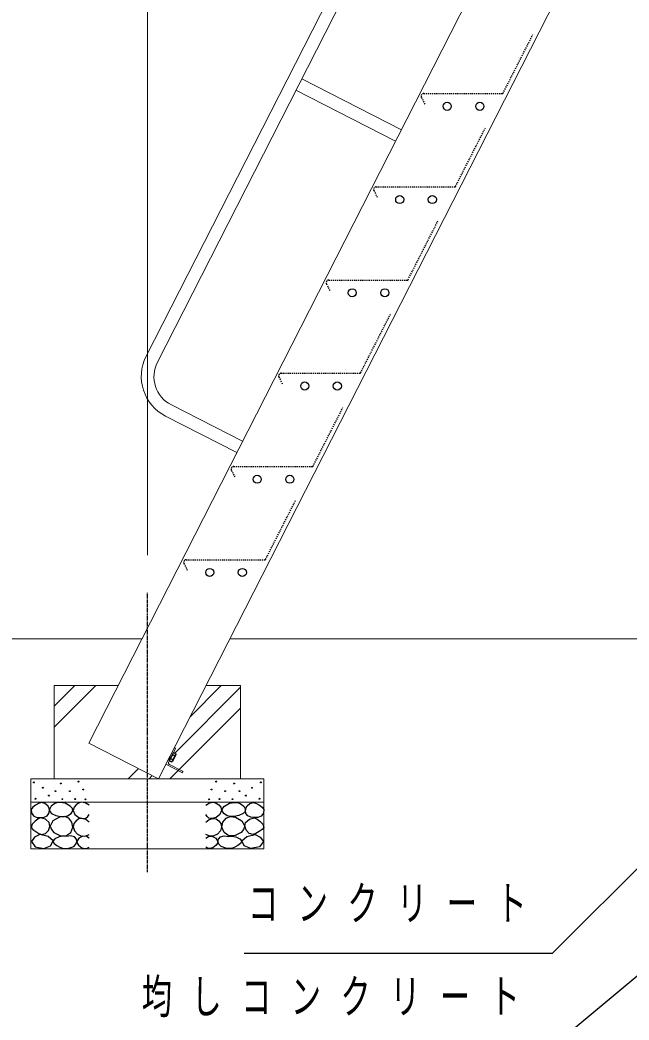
# Model space of a CAD drawing. Units: millimetres at full size; details may follow other scales. Extents: x -15630 to 0, y -2472 to 10680.
# Drawn here: x -8059 to -6752, y 2163 to 4308 of the extents above; entities that cross this region are included whole.
import ezdxf

# ---------------------------------------------------------------- set-up
doc = ezdxf.new("R2010")
doc.units = ezdxf.units.MM
doc.linetypes.add('USER1', pattern=[4.5, 2.5, -2])
doc.linetypes.add('USER2', pattern=[6, 3, -1, 1, -1])
doc.layers.add('線', color=2, linetype='Continuous', lineweight=25)
doc.layers.add('補助', color=2, linetype='Continuous', lineweight=13)
doc.styles.add('ＭＳ ゴシック', font='')
doc.styles.get('ＭＳ ゴシック').set_extended_font_data('MS Gothic')

msp = doc.modelspace()

# ---------------------------------------------------------------- linework, layer by layer
at = {"layer": '線', "color": 7, "lineweight": 13}
for p, q in [((-6967.102, 5197.801), (-7788.121, 3586.461)), ((-6942.867, 5185.453), (-7763.886, 3574.113)), ((-6793.478, 4950), (-7911.239, 2756.27)), ((-6645.689, 4870), (-7761.55, 2680)), ((-7454.446, 4181.423), (-7240.604, 4072.465)), ((-7466.794, 4157.188), (-7252.953, 4048.23)), ((-7733.994, 3482.115), (-7581.097, 3404.21)), ((-7746.342, 3457.88), (-7593.445, 3379.975)), ((-7797.243, 2980), (-8335.439, 2980)), ((-6292.489, 2980), (-7608.692, 2980)), ((-7985.439, 2880), (-7985.439, 2680)), ((-7848.195, 2880), (-7985.439, 2880)), ((-7585.439, 2880), (-7659.645, 2880)), ((-7585.439, 2680), (-7585.439, 2880)), ((-7911.239, 2756.27), (-7761.55, 2680)), ((-8035.439, 2680), (-8035.439, 2530)), ((-8035.439, 2680), (-7535.439, 2680)), ((-7535.439, 2530), (-7535.439, 2680)), ((-8035.439, 2630), (-7535.439, 2630)), ((-8035.439, 2530), (-7535.439, 2530))]:
    msp.add_line(p, q, dxfattribs=at)
at = {"layer": '線', "color": 4, "linetype": 'USER1'}
for p, q in [((-7022.488, 4150.713), (-6958.207, 4276.871)), ((-7197.626, 4141.861), (-7189.685, 4126.274)), ((-7192.637, 4150.003), (-7023.646, 4150.003)), ((-7124.393, 3950.713), (-7060.112, 4076.871)), ((-7294.542, 3950.003), (-7125.551, 3950.003)), ((-7299.531, 3941.861), (-7291.59, 3926.274)), ((-7226.298, 3750.713), (-7162.017, 3876.871)), ((-7401.437, 3741.861), (-7393.495, 3726.274)), ((-7396.447, 3750.003), (-7227.456, 3750.003)), ((-7328.203, 3550.713), (-7263.922, 3676.871)), ((-7503.342, 3541.861), (-7495.4, 3526.274)), ((-7498.352, 3550.003), (-7329.361, 3550.003)), ((-7430.109, 3350.612), (-7365.828, 3476.77)), ((-7600.258, 3349.902), (-7431.267, 3349.902)), ((-7605.248, 3341.76), (-7597.306, 3326.173)), ((-7532.014, 3150.612), (-7467.733, 3276.77)), ((-7707.153, 3141.76), (-7699.211, 3126.173)), ((-7702.163, 3149.902), (-7533.173, 3149.902))]:
    msp.add_line(p, q, dxfattribs=at)
at = {"layer": '線', "color": 20, "linetype": 'USER2'}
msp.add_line((-7785.439, 2480), (-7785.439, 3080), dxfattribs=at)
at = {"layer": '線'}
for p, q in [((-7738.363, 2718.898), (-7729.451, 2736.389)), ((-7724.459, 2732.089), (-7731.95, 2717.387)), ((-7731.679, 2732.016), (-7726.782, 2729.521)), ((-7729.451, 2736.389), (-7724.554, 2733.893)), ((-7724.554, 2733.893), (-7724.459, 2732.089)), ((-7738.363, 2718.898), (-7733.466, 2716.403)), ((-7736.135, 2723.271), (-7731.238, 2720.775)), ((-7733.466, 2716.403), (-7731.95, 2717.387))]:
    msp.add_line(p, q, dxfattribs=at)
at = {"layer": '線', "color": 7, "lineweight": 13}
msp.add_lwpolyline([(-7745.66, 2711.185), (-7710.02, 2693.026), (-7709.566, 2693.917), (-7709.351, 2694.929), (-7709.67, 2695.914), (-7710.44, 2696.607), (-7738.061, 2710.68), (-7738.652, 2711.05), (-7739.17, 2711.516), (-7739.6, 2712.066), (-7739.927, 2712.681), (-7740.143, 2713.345), (-7740.24, 2714.035), (-7740.215, 2714.732), (-7740.07, 2715.414), (-7739.809, 2716.06), (-7725.735, 2743.682), (-7725.605, 2744.005), (-7725.532, 2744.346), (-7725.52, 2744.694), (-7725.569, 2745.039), (-7725.676, 2745.371), (-7725.84, 2745.679), (-7726.055, 2745.953), (-7726.314, 2746.187), (-7726.609, 2746.371), (-7727.5, 2746.825)], close=True, dxfattribs=at)
at = {"layer": '線'}
for points in [[(-8012.99, 2629.402), (-8019.453, 2626.862), (-8025.664, 2623.382), (-8031.522, 2619.344), (-8035.17, 2613.877), (-8034.158, 2606.294), (-8029.15, 2599.935), (-8022.284, 2597.345), (-8014.575, 2597.084), (-8006.962, 2597.688), (-8000.633, 2600.252), (-7996.88, 2605.538), (-7995.563, 2611.976), (-7996.412, 2617.181), (-7999.366, 2622.115), (-8005.526, 2626.942)], [(-7973.566, 2629.493), (-7978.47, 2628.876), (-7984.108, 2626.79), (-7992.079, 2621.002), (-7995.731, 2614.086), (-7994.856, 2610.124), (-7991.135, 2605.707), (-7981.644, 2600.934), (-7971.674, 2599.49), (-7964.324, 2599.318), (-7956.808, 2600.842), (-7949.209, 2605.456), (-7945.455, 2611.653), (-7946.425, 2616.306), (-7951.132, 2621.654), (-7961.8, 2627.861)], [(-7597.311, 2629.493), (-7592.407, 2628.876), (-7586.77, 2626.79), (-7578.799, 2621.002), (-7575.147, 2614.086), (-7576.022, 2610.124), (-7579.742, 2605.707), (-7589.233, 2600.934), (-7599.203, 2599.49), (-7606.554, 2599.318), (-7614.07, 2600.842), (-7621.669, 2605.456), (-7625.422, 2611.653), (-7624.453, 2616.306), (-7619.746, 2621.654), (-7609.078, 2627.861)], [(-7557.888, 2629.402), (-7551.425, 2626.862), (-7545.214, 2623.382), (-7539.355, 2619.344), (-7535.708, 2613.877), (-7536.72, 2606.294), (-7541.728, 2599.935), (-7548.594, 2597.345), (-7556.303, 2597.084), (-7563.915, 2597.688), (-7570.245, 2600.252), (-7573.997, 2605.538), (-7575.314, 2611.976), (-7574.466, 2617.181), (-7571.512, 2622.115), (-7565.352, 2626.942)], [(-8015.525, 2596.45), (-8020.854, 2593.657), (-8026.298, 2589.479), (-8032.747, 2582.659), (-8035.17, 2575.855), (-8031.542, 2571.027), (-8025.031, 2566.666), (-8018.393, 2562.379), (-8011.723, 2560.329), (-8004.078, 2562.776), (-7997.781, 2569.201), (-7994.675, 2577.478), (-7996.198, 2585.994), (-8004.355, 2593.245)], [(-7986.27, 2565.163), (-7973.681, 2558.307), (-7960.322, 2557.324), (-7950.038, 2564.778), (-7945.186, 2576.515), (-7947.466, 2587.293), (-7954.375, 2595.436), (-7963.2, 2598.869), (-7974.377, 2597.598), (-7988.131, 2589.543), (-7994.108, 2578.678), (-7991.473, 2571.484)], [(-7584.608, 2565.163), (-7597.197, 2558.307), (-7610.556, 2557.324), (-7620.84, 2564.778), (-7625.692, 2576.515), (-7623.412, 2587.293), (-7616.503, 2595.436), (-7607.678, 2598.869), (-7596.501, 2597.598), (-7582.747, 2589.543), (-7576.769, 2578.678), (-7579.405, 2571.484)], [(-7555.353, 2596.45), (-7550.024, 2593.657), (-7544.58, 2589.479), (-7538.131, 2582.659), (-7535.708, 2575.855), (-7539.336, 2571.027), (-7545.847, 2566.666), (-7552.485, 2562.379), (-7559.155, 2560.329), (-7566.799, 2562.776), (-7573.096, 2569.201), (-7576.202, 2577.478), (-7574.68, 2585.994), (-7566.522, 2593.245)], [(-8016.344, 2560.517), (-8027.664, 2554.498), (-8034.474, 2545.683), (-8025.988, 2534.413), (-8007.553, 2530.299), (-7993.199, 2536.41), (-7987.774, 2546.782), (-7998.556, 2555.89)], [(-7959.241, 2556.373), (-7966.776, 2556.999), (-7974.918, 2555.562), (-7983.845, 2551.504), (-7988.162, 2546.102), (-7985.475, 2541.419), (-7979.513, 2536.912), (-7973.034, 2533.068), (-7965.728, 2530.695), (-7953.879, 2530.928), (-7943.563, 2535.02), (-7938.86, 2539.827), (-7936.806, 2545.561), (-7937.866, 2550.709), (-7941.942, 2555.292), (-7950.34, 2557.832)], [(-7611.637, 2556.373), (-7604.102, 2556.999), (-7595.96, 2555.562), (-7587.032, 2551.504), (-7582.715, 2546.102), (-7585.402, 2541.419), (-7591.365, 2536.912), (-7597.844, 2533.068), (-7605.15, 2530.695), (-7616.999, 2530.928), (-7627.314, 2535.02), (-7632.018, 2539.827), (-7634.072, 2545.561), (-7633.012, 2550.709), (-7628.936, 2555.292), (-7620.538, 2557.832)], [(-7554.534, 2560.517), (-7543.214, 2554.498), (-7536.403, 2545.683), (-7544.89, 2534.413), (-7563.325, 2530.299), (-7577.678, 2536.41), (-7583.104, 2546.782), (-7572.322, 2555.89)]]:
    msp.add_lwpolyline(points, close=True, dxfattribs=at)
for points in [[(-7910.439, 2623.299), (-7918.866, 2628.154), (-7927.549, 2629.636), (-7933.168, 2627.948), (-7938.322, 2624.249), (-7942.794, 2618.941), (-7944.659, 2612.209), (-7940.991, 2603.439), (-7932.935, 2597), (-7924.636, 2594.621), (-7917.41, 2595.733), (-7913.359, 2599.109), (-7910.439, 2603.654)], [(-7660.439, 2623.299), (-7652.012, 2628.154), (-7643.329, 2629.636), (-7637.709, 2627.948), (-7632.556, 2624.249), (-7628.084, 2618.941), (-7626.219, 2612.209), (-7629.887, 2603.439), (-7637.942, 2597), (-7646.241, 2594.621), (-7653.468, 2595.733), (-7657.518, 2599.109), (-7660.439, 2603.654)], [(-7910.756, 2587.178), (-7917.896, 2592.64), (-7925.964, 2595.099), (-7932.67, 2593.875), (-7938.638, 2590.03), (-7943.031, 2584.249), (-7944.659, 2577.039), (-7941.995, 2568.431), (-7935.787, 2561.513), (-7928.148, 2557.642), (-7920.578, 2556.761), (-7915.424, 2558.2), (-7910.756, 2560.88)], [(-7660.122, 2587.178), (-7652.982, 2592.64), (-7644.913, 2595.099), (-7638.208, 2593.875), (-7632.239, 2590.03), (-7627.847, 2584.249), (-7626.219, 2577.039), (-7628.883, 2568.431), (-7635.091, 2561.513), (-7642.73, 2557.642), (-7650.3, 2556.761), (-7655.453, 2558.2), (-7660.122, 2560.88)], [(-7910.439, 2552.642), (-7916.457, 2555.96), (-7923.746, 2556.761), (-7932.463, 2552.427), (-7936.737, 2545.671), (-7936.125, 2542.001), (-7933.252, 2537.75), (-7926.089, 2532.278), (-7918.677, 2530.462), (-7914.38, 2531.514), (-7910.439, 2533.631)], [(-7660.439, 2552.642), (-7654.421, 2555.96), (-7647.131, 2556.761), (-7638.415, 2552.427), (-7634.141, 2545.671), (-7634.753, 2542.001), (-7637.626, 2537.75), (-7644.788, 2532.278), (-7652.201, 2530.462), (-7656.497, 2531.514), (-7660.439, 2533.631)]]:
    msp.add_lwpolyline(points, dxfattribs=at)
for centre, radius in [((-7142.237, 4122.703), 8.65), ((-7072.237, 4122.703), 8.65), ((-7244.142, 3922.703), 8.65), ((-7174.142, 3922.703), 8.65), ((-7346.047, 3722.703), 8.65), ((-7276.047, 3722.703), 8.65), ((-7447.952, 3522.703), 8.65), ((-7377.952, 3522.703), 8.65), ((-7549.858, 3322.602), 8.65), ((-7479.858, 3322.602), 8.65), ((-7651.762, 3122.703), 8.65), ((-7581.762, 3122.703), 8.65), ((-8028.832, 2672.177), 1), ((-8009.822, 2660.77), 1), ((-7971.483, 2669.959), 1), ((-7933.022, 2674.091), 1), ((-7637.856, 2674.091), 1), ((-7599.395, 2669.959), 1), ((-7561.056, 2660.77), 1), ((-7542.045, 2672.177), 1), ((-7996.831, 2643.977), 1), ((-7982.889, 2653.483), 1), ((-7951.943, 2653.549), 1), ((-7923.021, 2657.063), 1), ((-7647.856, 2657.063), 1), ((-7618.935, 2653.549), 1), ((-7587.988, 2653.483), 1), ((-7574.047, 2643.977), 1), ((-8025.664, 2637.323), 1), ((-7967.997, 2636.373), 1), ((-7940.32, 2636.521), 1), ((-7918.156, 2635.98), 1), ((-7652.722, 2635.98), 1), ((-7630.558, 2636.521), 1), ((-7602.88, 2636.373), 1), ((-7545.214, 2637.323), 1)]:
    msp.add_circle(centre, radius, dxfattribs=at)
at = {"layer": '線', "color": 4, "linetype": 'USER1'}
for centre, radius, start, end in [((-7192.637, 4144.403), 5.6, 90, 207), ((-7023.646, 4151.303), 1.3, 270, 333), ((-7294.542, 3944.403), 5.6, 90, 207), ((-7125.551, 3951.303), 1.3, 270, 333), ((-7396.447, 3744.403), 5.6, 90, 207), ((-7227.456, 3751.303), 1.3, 270, 333), ((-7498.352, 3544.403), 5.6, 90, 207), ((-7329.361, 3551.303), 1.3, 270, 333), ((-7600.258, 3344.302), 5.6, 90, 207), ((-7431.267, 3351.202), 1.3, 270, 333), ((-7702.163, 3144.302), 5.6, 90, 207), ((-7533.173, 3151.202), 1.3, 270, 333)]:
    msp.add_arc(centre, radius, start, end, dxfattribs=at)
at = {"layer": '線', "color": 7, "lineweight": 13}
for radius in [95.6, 68.4]:
    msp.add_arc((-7702.941, 3543.06), radius, 153, 243, dxfattribs=at)
at = {"layer": '線'}
for centre, radius, start, end in [((-7740.482, 2730.993), 13.779, 312.136, 353.864), ((-7729.455, 2733.636), 4.907, 303.00001, 2.99999), ((-7736.139, 2720.519), 4.907, 303.00001, 2.99999)]:
    msp.add_arc(centre, radius, start, end, dxfattribs=at)
at = {"layer": '補助'}
for p, q in [((-7785.439, 3160), (-7785.439, 6790)), ((-7785.439, 3160), (-7785.439, 6490)), ((-7985.439, 2790.869), (-7896.307, 2880)), ((-7985.439, 2835.77), (-7941.209, 2880)), ((-7726.906, 2735.092), (-7585.439, 2876.56)), ((-7693.661, 2813.238), (-7626.9, 2880)), ((-7737.097, 2680), (-7585.439, 2831.658)), ((-7740.307, 2721.692), (-7730.555, 2731.443)), ((-7826.9, 2680), (-7804.841, 2702.058)), ((-7781.998, 2680), (-7775.096, 2686.902))]:
    msp.add_line(p, q, dxfattribs=at)
at = {"layer": '補助', "lineweight": 25}
for p, q in [((-6651.542, 2570.147), (-6916.689, 2305)), ((-6956.689, 2305), (-7577.96, 2305)), ((-6916.689, 2305), (-6956.689, 2305)), ((-6708.876, 2278.178), (-6916.689, 2105))]:
    msp.add_line(p, q, dxfattribs=at)

# ---------------------------------------------------------------- texts
at = {"layer": '補助', "char_height": 73.31, "attachment_point": 1, "style": 'ＭＳ ゴシック'}
for s, insert in [('\\T1.64;\\W0.65;コンクリート', (-7569.689, 2450)), ('\\T1.64;\\W0.65;均しコンクリート', (-7797.689, 2250))]:
    msp.add_mtext(s, dxfattribs=dict(at, insert=insert))

doc.saveas('drawing.dxf')
